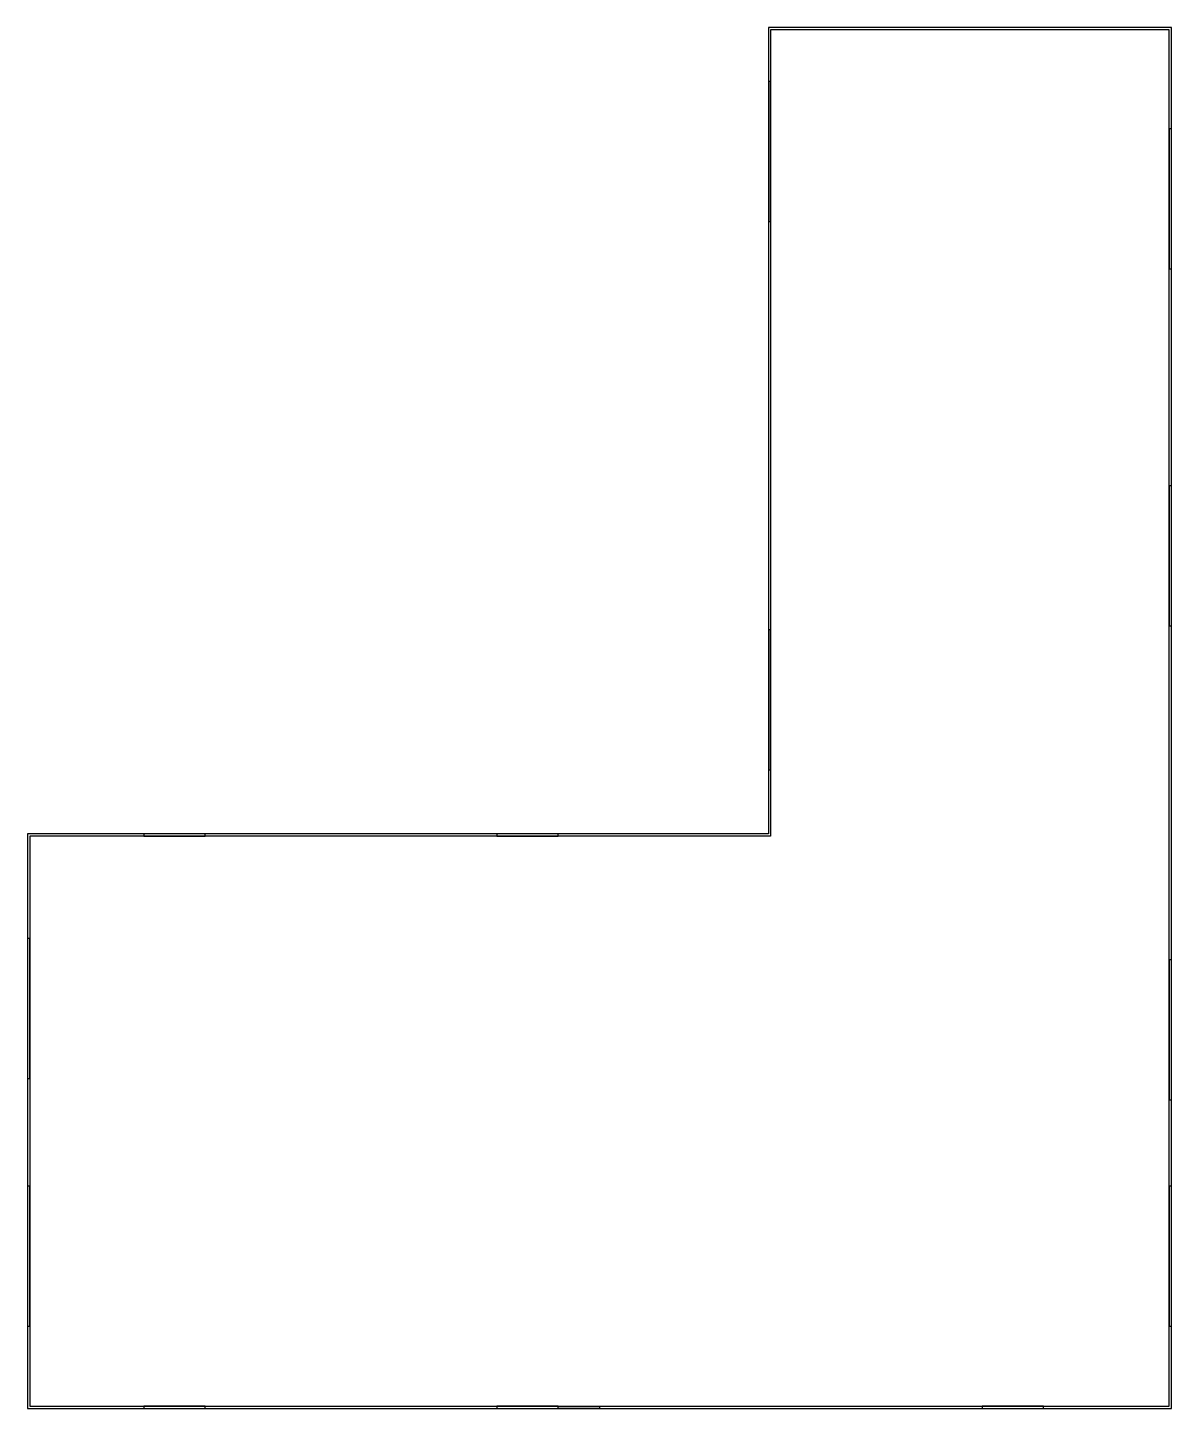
# Model space of a CAD drawing. Header units: millimetres. Extents: x 0 to 100, y 0 to 121.
import ezdxf

# ---------------------------------------------------------------- set-up
doc = ezdxf.new("R2010")
doc.units = ezdxf.units.MM
doc.layers.add('CERRAMIENTOS', color=7, linetype='Continuous')
doc.layers.add('VENTANAS', color=3, linetype='Continuous')

msp = doc.modelspace()

# ---------------------------------------------------------------- linework, layer by layer
at = {"layer": 'CERRAMIENTOS'}
for points in [[(64.82, 50.2), (-0.2, 50.2), (-0.2, -0.2), (100.2, -0.2), (100.2, 50), (100.2, 120.93), (64.82, 120.93), (64.82, 50.2)], [(65.02, 50), (0, 50), (0, 0), (100, 0), (100, 50), (100, 120.73), (65.02, 120.73), (65.02, 50)]]:
    msp.add_lwpolyline(points, dxfattribs=at)
at = {"layer": 'VENTANAS'}
for points in [[(64.82, 103.91), (65.02, 103.91), (65.02, 116.19), (64.82, 116.19)], [(100, 99.76), (100.2, 99.76), (100.2, 112.04), (100, 112.04)], [(100, 68.46), (100.2, 68.46), (100.2, 80.73), (100, 80.73)], [(64.82, 55.83), (65.02, 55.83), (65.02, 68.1), (64.82, 68.1)], [(10, 50), (15.39, 50), (15.39, 50.2), (10, 50.2)], [(40.99, 50), (46.38, 50), (46.38, 50.2), (40.99, 50.2)], [(-0.2, 28.74), (0, 28.74), (0, 41.02), (-0.2, 41.02)], [(100, 26.88), (100.2, 26.88), (100.2, 39.16), (100, 39.16)], [(-0.2, 7.01), (0, 7.01), (0, 19.29), (-0.2, 19.29)], [(100, 7.01), (100.2, 7.01), (100.2, 19.29), (100, 19.29)], [(10, -0.2), (15.39, -0.2), (15.39, 0), (10, 0)], [(40.99, -0.2), (46.38, -0.2), (46.38, 0), (40.99, 0)], [(50, -0.2), (46.38, -0.2), (46.38, 0), (50, 0)], [(83.58, -0.2), (88.97, -0.2), (88.97, 0), (83.58, 0)]]:
    msp.add_lwpolyline(points, close=True, dxfattribs=at)

doc.saveas('drawing.dxf')
